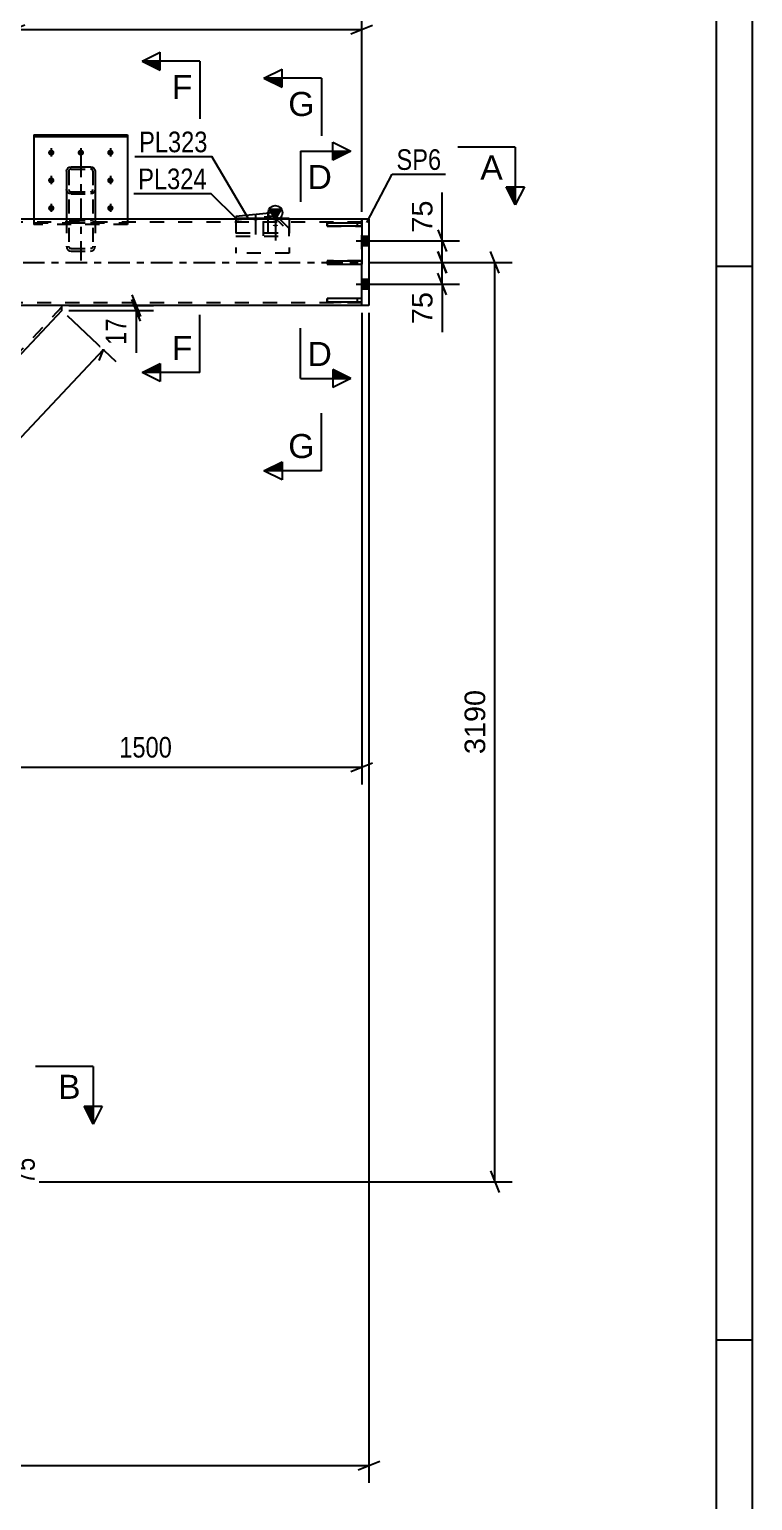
# Model space of a CAD drawing. Header units: millimetres. Extents: x -83 to 758, y -448 to 146.
# Drawn here: x 657.9 to 758.3, y -171.9 to 32.3 of the extents above; entities that cross this region are included whole.
import ezdxf

# ---------------------------------------------------------------- set-up
doc = ezdxf.new("R2010")
doc.units = ezdxf.units.MM
doc.linetypes.add('DXK_LINE_DOT2', pattern=[3.9198, 1.9599, -1.9599])
doc.linetypes.add('DXK_LINE_DOT3', pattern=[5.9187, 2.979, -0.9799, 0.9799, -0.9799])
doc.styles.add('Arial', font='ARIAL.TTF', dxfattribs={"height": 0.2})
doc.styles.add('Arial Narrow', font='ARIALN.TTF', dxfattribs={"height": 0.2})

# ---------------------------------------------------------------- blocks, each defined once
blk = doc.blocks.new('Unknown-761555509-1163')
at = {"color": 5, "linetype": 'Continuous'}
for p, q in [((758.25, -447.59), (758.25, 146.41)), ((753.25, -442.59), (753.25, 141.41)), ((758.25, -0.59), (753.25, -0.59)), ((758.25, -149.59), (753.25, -149.59))]:
    blk.add_line(p, q, dxfattribs=at)
blk = doc.blocks.new('Part-761555509-3544 - 3427')
at = {"color": 7, "linetype": 'DXK_LINE_DOT3'}
blk.add_line((665, 14.8), (665, 0.28), dxfattribs=at)
at = {"color": 2, "linetype": 'Continuous'}
for p, q in [((663, 12.66), (663.05, 12.89)), ((663, 12.66), (663, 6)), ((663.05, 12.89), (663.19, 13.09)), ((663.19, 13.09), (663.39, 13.22)), ((663.39, 13.22), (663.64, 13.26)), ((663.64, 13.26), (666.36, 13.26)), ((666.36, 13.26), (666.6, 13.22)), ((666.6, 13.22), (666.81, 13.09)), ((666.81, 13.09), (666.95, 12.89)), ((666.95, 12.89), (667, 12.66)), ((667, 12.66), (667, 6))]:
    blk.add_line(p, q, dxfattribs=at)
at = {"color": 7, "linetype": 'DXK_LINE_DOT2'}
for p, q in [((663.34, 12.78), (663.32, 12.66)), ((663.32, 12.66), (663.32, 2.25)), ((663.41, 12.87), (663.34, 12.78)), ((663.52, 12.94), (663.41, 12.87)), ((663.64, 12.96), (663.52, 12.94)), ((663.64, 12.96), (666.36, 12.96)), ((666.48, 12.94), (666.36, 12.96)), ((666.59, 12.87), (666.48, 12.94)), ((666.65, 12.78), (666.59, 12.87)), ((666.68, 12.66), (666.65, 12.78)), ((666.68, 12.66), (666.68, 2.25)), ((663.05, 9.88), (663, 10.11)), ((663.19, 9.68), (663.05, 9.88)), ((663.39, 9.55), (663.19, 9.68)), ((663.32, 10.11), (663.34, 9.99)), ((663.34, 9.99), (663.41, 9.89)), ((663.64, 9.5), (663.39, 9.55)), ((663.41, 9.89), (663.52, 9.83)), ((663.52, 9.83), (663.64, 9.81)), ((663.64, 9.81), (666.36, 9.81)), ((663.64, 9.5), (666.36, 9.5)), ((666.36, 9.81), (666.48, 9.83)), ((666.6, 9.55), (666.36, 9.5)), ((666.48, 9.83), (666.59, 9.89)), ((666.59, 9.89), (666.6, 9.92)), ((666.6, 9.92), (666.65, 9.99)), ((666.81, 9.68), (666.6, 9.55)), ((666.65, 9.99), (666.68, 10.11)), ((666.95, 9.88), (666.81, 9.68)), ((667, 10.11), (666.95, 9.88)), ((663, 6), (663, 2.25)), ((663.05, 5.41), (663, 5.15)), ((663.32, 5.15), (663.34, 5.28)), ((663.64, 5.83), (663.39, 5.77)), ((663.52, 5.46), (663.64, 5.49)), ((663.64, 5.83), (666.36, 5.83)), ((663.64, 5.49), (666.36, 5.49)), ((666.6, 5.77), (666.36, 5.83)), ((666.36, 5.49), (666.48, 5.46)), ((666.65, 5.28), (666.68, 5.15)), ((667, 5.15), (666.95, 5.41)), ((667, 6), (667, 2.25)), ((663, 2.25), (663.05, 1.99)), ((663.34, 2.12), (663.32, 2.25)), ((666.68, 2.25), (666.65, 2.12)), ((666.95, 1.99), (667, 2.25)), ((663.39, 1.62), (663.64, 1.57)), ((663.64, 1.91), (663.52, 1.94)), ((663.64, 1.91), (666.36, 1.91)), ((663.64, 1.57), (666.36, 1.57)), ((666.48, 1.94), (666.36, 1.91)), ((666.36, 1.57), (666.6, 1.62))]:
    blk.add_line(p, q, dxfattribs=at)
for centre, radius, start, end in [((663.65, 5.16), 0.331, 114.32, 159.2417), ((666.35, 5.16), 0.331, 20.7583, 65.68), ((666.33, 5.17), 0.662, 20.7583, 65.68), ((663.65, 2.24), 0.331, 200.7583, 245.68), ((666.35, 2.24), 0.331, 294.32, 339.2417), ((663.67, 2.22), 0.662, 200.7583, 245.68), ((666.33, 2.22), 0.662, 294.32, 339.2417)]:
    blk.add_arc(centre, radius, start, end, dxfattribs=at)
blk = doc.blocks.new('Bolt-761555509-3435 - 3427')
at = {"linetype": 'Continuous'}
for points in [[(660.9, 15.65), (660.99, 15.64), (661.08, 15.61), (661.16, 15.57), (661.23, 15.51), (661.28, 15.44), (661.32, 15.36), (661.34, 15.28), (661.34, 15.19), (661.32, 15.11), (661.28, 15.03), (661.23, 14.96), (661.16, 14.9), (661.08, 14.86), (660.99, 14.83), (660.9, 14.82), (660.81, 14.83), (660.72, 14.86), (660.64, 14.9), (660.57, 14.96), (660.52, 15.03), (660.48, 15.11), (660.46, 15.19), (660.46, 15.28), (660.48, 15.36), (660.52, 15.44), (660.57, 15.51), (660.64, 15.57), (660.72, 15.61), (660.81, 15.64)], [(665, 15.65), (665.09, 15.64), (665.18, 15.61), (665.26, 15.57), (665.33, 15.51), (665.38, 15.44), (665.42, 15.36), (665.44, 15.28), (665.44, 15.19), (665.42, 15.11), (665.38, 15.03), (665.33, 14.96), (665.26, 14.9), (665.18, 14.86), (665.09, 14.83), (665, 14.82), (664.91, 14.83), (664.82, 14.86), (664.74, 14.9), (664.67, 14.96), (664.62, 15.03), (664.58, 15.11), (664.56, 15.19), (664.56, 15.28), (664.58, 15.36), (664.62, 15.44), (664.67, 15.51), (664.74, 15.57), (664.82, 15.61), (664.91, 15.64)], [(669.1, 15.65), (669.19, 15.64), (669.28, 15.61), (669.36, 15.57), (669.43, 15.51), (669.48, 15.44), (669.52, 15.36), (669.54, 15.28), (669.54, 15.19), (669.52, 15.11), (669.48, 15.03), (669.43, 14.96), (669.36, 14.9), (669.28, 14.86), (669.19, 14.83), (669.1, 14.82), (669.01, 14.83), (668.92, 14.86), (668.84, 14.9), (668.77, 14.96), (668.72, 15.03), (668.68, 15.11), (668.66, 15.19), (668.66, 15.28), (668.68, 15.36), (668.72, 15.44), (668.77, 15.51), (668.84, 15.57), (668.92, 15.61), (669.01, 15.64)], [(660.9, 11.8), (660.99, 11.79), (661.08, 11.76), (661.16, 11.72), (661.23, 11.66), (661.28, 11.59), (661.32, 11.51), (661.34, 11.43), (661.34, 11.34), (661.32, 11.26), (661.28, 11.18), (661.23, 11.11), (661.16, 11.05), (661.08, 11.01), (660.99, 10.98), (660.9, 10.97), (660.81, 10.98), (660.72, 11.01), (660.64, 11.05), (660.57, 11.11), (660.52, 11.18), (660.48, 11.26), (660.46, 11.34), (660.46, 11.43), (660.48, 11.51), (660.52, 11.59), (660.57, 11.66), (660.64, 11.72), (660.72, 11.76), (660.81, 11.79)], [(669.1, 11.8), (669.19, 11.79), (669.28, 11.76), (669.36, 11.72), (669.43, 11.66), (669.48, 11.59), (669.52, 11.51), (669.54, 11.43), (669.54, 11.34), (669.52, 11.26), (669.48, 11.18), (669.43, 11.11), (669.36, 11.05), (669.28, 11.01), (669.19, 10.98), (669.1, 10.97), (669.01, 10.98), (668.92, 11.01), (668.84, 11.05), (668.77, 11.11), (668.72, 11.18), (668.68, 11.26), (668.66, 11.34), (668.66, 11.43), (668.68, 11.51), (668.72, 11.59), (668.77, 11.66), (668.84, 11.72), (668.92, 11.76), (669.01, 11.79)], [(660.9, 7.94), (660.99, 7.94), (661.08, 7.91), (661.16, 7.87), (661.23, 7.81), (661.28, 7.74), (661.32, 7.66), (661.34, 7.57), (661.34, 7.49), (661.32, 7.4), (661.28, 7.32), (661.23, 7.25), (661.16, 7.2), (661.08, 7.15), (660.99, 7.13), (660.9, 7.12), (660.81, 7.13), (660.72, 7.15), (660.64, 7.2), (660.57, 7.25), (660.52, 7.32), (660.48, 7.4), (660.46, 7.49), (660.46, 7.57), (660.48, 7.66), (660.52, 7.74), (660.57, 7.81), (660.64, 7.87), (660.72, 7.91), (660.81, 7.94)], [(669.1, 7.94), (669.19, 7.94), (669.28, 7.91), (669.36, 7.87), (669.43, 7.81), (669.48, 7.74), (669.52, 7.66), (669.54, 7.57), (669.54, 7.49), (669.52, 7.4), (669.48, 7.32), (669.43, 7.25), (669.36, 7.2), (669.28, 7.15), (669.19, 7.13), (669.1, 7.12), (669.01, 7.13), (668.92, 7.15), (668.84, 7.2), (668.77, 7.25), (668.72, 7.32), (668.68, 7.4), (668.66, 7.49), (668.66, 7.57), (668.68, 7.66), (668.72, 7.74), (668.77, 7.81), (668.84, 7.87), (668.92, 7.91), (669.01, 7.94)]]:
    blk.add_hatch(color=1, dxfattribs=at).paths.add_polyline_path(points)
at = {"color": 1, "linetype": 'Continuous'}
for p, q in [((660.9, 15.85), (660.9, 14.72)), ((665, 15.85), (665, 14.72)), ((669.1, 15.85), (669.1, 14.72)), ((660.9, 12), (660.9, 10.86)), ((669.1, 12), (669.1, 10.86)), ((660.9, 8.15), (660.9, 7.01)), ((669.1, 8.15), (669.1, 7.01))]:
    blk.add_line(p, q, dxfattribs=at)
at = {"color": 1, "linetype": 'DXK_LINE_DOT2'}
blk.add_line((665, 8.15), (665, 7.01), dxfattribs=at)
blk = doc.blocks.new('Part-761555509-3462 - 3427')
at = {"color": 2, "linetype": 'Continuous'}
for p, q in [((699.2, 0.24), (704, 0.24)), ((699.2, 0.24), (699.2, -0.24)), ((704, 0.24), (704, -0.24)), ((699.2, -0.24), (704, -0.24))]:
    blk.add_line(p, q, dxfattribs=at)
at = {"color": 7, "linetype": 'DXK_LINE_DOT2'}
blk.add_line((703.4, -0.24), (703.4, 0.24), dxfattribs=at)
blk = doc.blocks.new('Part-761555509-3463 - 3427')
at = {"color": 2, "linetype": 'Continuous'}
for p, q in [((699.2, 5.5), (704, 5.5)), ((699.2, 5.02), (699.2, 5.5)), ((704, 5.02), (699.2, 5.02)), ((704, 5.5), (704, 5.02))]:
    blk.add_line(p, q, dxfattribs=at)
at = {"color": 7, "linetype": 'DXK_LINE_DOT2'}
blk.add_line((703.4, 5.02), (703.4, 5.5), dxfattribs=at)
blk = doc.blocks.new('Part-761555509-3464 - 3427')
at = {"color": 2, "linetype": 'Continuous'}
for p, q in [((699.2, -5.5), (699.2, -5.02)), ((704, -5.02), (699.2, -5.02)), ((704, -5.5), (699.2, -5.5)), ((704, -5.5), (704, -5.02))]:
    blk.add_line(p, q, dxfattribs=at)
at = {"color": 7, "linetype": 'DXK_LINE_DOT2'}
blk.add_line((703.4, -5.5), (703.4, -5.02), dxfattribs=at)
blk = doc.blocks.new('Part-761555509-3465 - 3427')
at = {"color": 7, "linetype": 'DXK_LINE_DOT2'}
for p, q in [((704, 0.24), (699.2, 0.24)), ((699.2, 0.24), (699.2, -0.24)), ((703.4, -0.24), (703.4, 0.24)), ((704, -0.24), (704, 0.24)), ((699.2, -0.24), (704, -0.24))]:
    blk.add_line(p, q, dxfattribs=at)
blk = doc.blocks.new('Part-761555509-3466 - 3427')
at = {"color": 7, "linetype": 'DXK_LINE_DOT2'}
for p, q in [((704, 5.5), (699.2, 5.5)), ((699.2, 5.5), (699.2, 5.02)), ((699.2, 5.02), (704, 5.02)), ((703.4, 5.02), (703.4, 5.5)), ((704, 5.02), (704, 5.5))]:
    blk.add_line(p, q, dxfattribs=at)
blk = doc.blocks.new('Part-761555509-3467 - 3427')
at = {"color": 7, "linetype": 'DXK_LINE_DOT2'}
for p, q in [((704, -5.02), (699.2, -5.02)), ((699.2, -5.02), (699.2, -5.5)), ((699.2, -5.5), (704, -5.5)), ((703.4, -5.5), (703.4, -5.02)), ((704, -5.5), (704, -5.02))]:
    blk.add_line(p, q, dxfattribs=at)
blk = doc.blocks.new('Part-761555509-3587 - 3427')
at = {"color": 2, "linetype": 'Continuous'}
for p, q in [((658.5, 17.71), (671.5, 17.71)), ((658.5, 17.71), (658.5, 6)), ((658.5, 17.49), (671.5, 17.49)), ((671.5, 17.71), (671.5, 6))]:
    blk.add_line(p, q, dxfattribs=at)
at = {"color": 7, "linetype": 'DXK_LINE_DOT2'}
for p, q in [((658.5, 6), (658.5, 5.28)), ((658.5, 5.49), (671.5, 5.49)), ((671.5, 5.28), (658.5, 5.28)), ((671.5, 6), (671.5, 5.28))]:
    blk.add_line(p, q, dxfattribs=at)
blk = doc.blocks.new('Part-761555509-3478 - 3427')
at = {"linetype": 'Continuous'}
blk.add_hatch(color=2, dxfattribs=at).paths.add_polyline_path([(692, 6), (691.2, 7.4), (692.8, 7.4)])
at = {"color": 2, "linetype": 'Continuous'}
for p, q in [((692, 6), (691.2, 7.4)), ((691.2, 7.4), (692.8, 7.4)), ((692.8, 7.4), (692, 6)), ((704, 6), (0, 6)), ((704, -6), (182.6, -6))]:
    blk.add_line(p, q, dxfattribs=at)
at = {"color": 7, "linetype": 'DXK_LINE_DOT2'}
for p, q in [((704, 5.6), (0, 5.6)), ((704, -6), (704, 6)), ((704, -5.6), (0, -5.6)), ((704, -6), (67.4, -6))]:
    blk.add_line(p, q, dxfattribs=at)
at = {"color": 7, "linetype": 'DXK_LINE_DOT3'}
blk.add_line((0, 0), (704, 0), dxfattribs=at)
at = {"color": 2, "linetype": 'Continuous'}
blk.add_circle((692, 6.9), 1, dxfattribs=at)
blk = doc.blocks.new('Bolt-761555509-3488 - 3427')
at = {"linetype": 'Continuous'}
for points in [[(690.94, 6.04), (690.87, 6.04), (690.8, 6.05), (690.73, 6.06), (690.68, 6.08), (690.63, 6.1), (690.6, 6.12), (690.58, 6.15), (690.58, 6.17), (690.6, 6.2), (690.63, 6.22), (690.68, 6.24), (690.73, 6.26), (690.8, 6.27), (690.87, 6.28), (690.94, 6.28), (691.02, 6.28), (691.09, 6.27), (691.15, 6.26), (691.21, 6.24), (691.25, 6.22), (691.29, 6.2), (691.3, 6.17), (691.3, 6.15), (691.29, 6.12), (691.25, 6.1), (691.21, 6.08), (691.15, 6.06), (691.09, 6.05), (691.02, 6.04)], [(689.25, 5.83), (689.17, 5.83), (689.1, 5.84), (689.03, 5.85), (688.98, 5.87), (688.93, 5.89), (688.9, 5.92), (688.89, 5.94), (688.89, 5.97), (688.9, 5.99), (688.93, 6.02), (688.98, 6.04), (689.03, 6.05), (689.1, 6.07), (689.17, 6.07), (689.25, 6.08), (689.32, 6.07), (689.39, 6.07), (689.46, 6.05), (689.51, 6.04), (689.56, 6.02), (689.59, 5.99), (689.6, 5.97), (689.6, 5.94), (689.59, 5.92), (689.56, 5.89), (689.51, 5.87), (689.46, 5.85), (689.39, 5.84), (689.32, 5.83)], [(692.01, 5.01), (691.94, 5.01), (691.87, 5.02), (691.8, 5.03), (691.75, 5.05), (691.7, 5.07), (691.67, 5.09), (691.65, 5.12), (691.65, 5.14), (691.67, 5.17), (691.7, 5.19), (691.75, 5.21), (691.8, 5.23), (691.87, 5.24), (691.94, 5.25), (692.01, 5.25), (692.09, 5.25), (692.16, 5.24), (692.22, 5.23), (692.28, 5.21), (692.32, 5.19), (692.36, 5.17), (692.37, 5.14), (692.37, 5.12), (692.36, 5.09), (692.32, 5.07), (692.28, 5.05), (692.22, 5.03), (692.16, 5.02), (692.09, 5.01)]]:
    blk.add_hatch(color=1, dxfattribs=at).paths.add_polyline_path(points)
at = {"color": 1, "linetype": 'Continuous'}
for p, q in [((689.25, 6.71), (689.25, 3.89)), ((690.94, 6.91), (690.94, 4.09)), ((692.01, 5.88), (692.01, 3.06))]:
    blk.add_line(p, q, dxfattribs=at)
at = {"color": 1, "linetype": 'DXK_LINE_DOT2'}
blk.add_line((690.32, 5.67), (690.32, 2.86), dxfattribs=at)
blk = doc.blocks.new('Bolt-761555509-3489 - 3427')
at = {"linetype": 'Continuous'}
for points in [[(704, 3.66), (704, 2.34), (705, 2.34), (705, 3.66)], [(704, 3.66), (704, 2.34), (705, 2.34), (705, 3.66)], [(704, -2.34), (704, -3.66), (705, -3.66), (705, -2.34)], [(704, -2.34), (704, -3.66), (705, -3.66), (705, -2.34)]]:
    blk.add_hatch(color=1, dxfattribs=at).paths.add_polyline_path(points)
at = {"color": 1, "linetype": 'Continuous'}
for p, q in [((703.24, 3), (708, 3)), ((703.24, 3), (708, 3)), ((704, 3.66), (705, 3.66)), ((704, 3.66), (705, 3.66)), ((704, 2.34), (705, 2.34)), ((704, 2.34), (705, 2.34)), ((703.24, -3), (708, -3)), ((703.24, -3), (708, -3)), ((704, -2.34), (705, -2.34)), ((704, -2.34), (705, -2.34)), ((704, -3.66), (705, -3.66)), ((704, -3.66), (705, -3.66))]:
    blk.add_line(p, q, dxfattribs=at)
blk = doc.blocks.new('Part-761555509-3680 - 3427')
at = {"color": 2, "linetype": 'Continuous'}
for p, q in [((704, 6), (704, 5.5)), ((705, 6), (704, 6)), ((704, 5.02), (704, 0.24)), ((705, 6), (705, -6)), ((704, -5.02), (704, -0.24)), ((704, -6), (704, -5.5)), ((705, -6), (704, -6))]:
    blk.add_line(p, q, dxfattribs=at)
at = {"color": 7, "linetype": 'DXK_LINE_DOT2'}
for p, q in [((704, 6), (704, -0.24)), ((704, 5.5), (704, 5.02)), ((704, -0.24), (704, 0.24)), ((704, -5.5), (704, -5.02))]:
    blk.add_line(p, q, dxfattribs=at)
blk = doc.blocks.new('Part-761555509-3717 - 3427')
at = {"color": 7, "linetype": 'DXK_LINE_DOT2'}
for p, q in [((656.17, -6), (547.64, -121.41)), ((662.36, -6), (655.73, -6)), ((662.36, -6.19), (553.83, -121.6)), ((605, -59.95), (601.38, -63.8)), ((554.27, -121.6), (547.64, -121.6))]:
    blk.add_line(p, q, dxfattribs=at)
at = {"color": 2, "linetype": 'Continuous'}
for p, q in [((655.73, -6), (605, -59.95)), ((662.36, -6.66), (662.36, -6)), ((662.36, -6.66), (554.27, -121.6)), ((601.38, -63.8), (547.64, -120.94)), ((547.64, -121.6), (547.64, -120.94))]:
    blk.add_line(p, q, dxfattribs=at)
blk = doc.blocks.new('Part-761555509-3797 - 3427')
at = {"color": 2, "linetype": 'Continuous'}
for p, q in [((686.54, 6.08), (686.54, 6)), ((693.93, 6.08), (686.54, 6.08)), ((693.93, 6), (693.93, 6.08))]:
    blk.add_line(p, q, dxfattribs=at)
at = {"color": 7, "linetype": 'DXK_LINE_DOT2'}
for p, q in [((686.54, 6), (686.54, 1.28)), ((693.93, 6), (693.93, 1.28)), ((693.93, 1.28), (686.54, 1.28))]:
    blk.add_line(p, q, dxfattribs=at)
blk = doc.blocks.new('Part-761555509-3816 - 3427')
at = {"color": 2, "linetype": 'Continuous'}
for p, q in [((691.66, 6.9), (686.54, 6.39)), ((686.54, 6.39), (686.54, 6.08)), ((692.51, 6.08), (691.66, 6.9))]:
    blk.add_line(p, q, dxfattribs=at)
at = {"color": 7, "linetype": 'DXK_LINE_DOT2'}
for p, q in [((686.54, 5.93), (691.66, 6.45)), ((691.66, 6.9), (691.66, 6.45)), ((691.66, 6.45), (693.93, 4.26)), ((686.54, 6.08), (686.54, 3.64)), ((686.54, 4.09), (693.93, 4.09)), ((693.93, 4.71), (692.51, 6.08)), ((693.93, 3.64), (693.93, 4.71)), ((686.54, 3.64), (693.93, 3.64))]:
    blk.add_line(p, q, dxfattribs=at)
blk = doc.blocks.new('StraightDimension-761555509-8364 - 3427')
at = {"color": 7, "linetype": 'Continuous'}
for p, q in [((714.57, 4.5), (715.77, 1.5)), ((706, 3), (717.57, 3)), ((715.17, 0), (715.17, 3)), ((715.77, -1.5), (714.57, 1.5)), ((705, 0), (717.57, 0))]:
    blk.add_line(p, q, dxfattribs=at)
at = {"color": 0}
blk.add_wipeout([(714.42, 9.17), (710.22, 9.17), (710.22, 3.52), (714.42, 3.52)], dxfattribs=at)
at = {"color": 7, "linetype": 'Continuous'}
blk.add_line((715.17, 3), (715.17, 9.7), dxfattribs=at)
blk.add_line((715.17, 3), (715.17, 9.7), dxfattribs=at)
at = {"color": 3, "style": 'Arial'}
blk.add_text('75', height=2.865, rotation=90.0002, dxfattribs=at).set_placement((713.82, 4.13))
blk = doc.blocks.new('StraightDimension-761555509-6618 - 3427')
at = {"color": 7, "linetype": 'Continuous'}
for p, q in [((655.73, -5), (655.73, 42.78)), ((704, 7), (704, 42.78)), ((657.23, 32.94), (654.23, 31.74)), ((702.5, 31.74), (705.5, 32.94)), ((655.73, 32.34), (704, 32.34))]:
    blk.add_line(p, q, dxfattribs=at)
at = {"color": 0, "linetype": 'Continuous'}
blk.add_wipeout([(703.4, 43.38), (699.2, 43.38), (699.2, 33.04), (703.4, 33.04)], dxfattribs=at)
at = {"color": 0}
blk.add_wipeout([(684.12, 33.09), (684.12, 37.29), (675.61, 37.29), (675.61, 33.09)], dxfattribs=at)
at = {"color": 3, "linetype": 'Continuous', "style": 'Arial Narrow'}
blk.add_text('17600', height=2.863, rotation=90.0002, dxfattribs=at).set_placement((702.8, 33.64))
at = {"color": 3, "style": 'Arial Narrow'}
blk.add_text('1207', height=2.863, dxfattribs=at).set_placement((676.21, 33.69))
blk = doc.blocks.new('StraightDimension-761555509-8344 - 3427')
at = {"color": 7, "linetype": 'Continuous'}
for p, q in [((723.09, -1.5), (721.89, 1.5)), ((705, 0), (724.89, 0)), ((722.49, -127.6), (722.49, 0)), ((721.89, -126.1), (723.09, -129.1)), ((645, -127.6), (724.89, -127.6))]:
    blk.add_line(p, q, dxfattribs=at)
at = {"color": 0}
blk.add_wipeout([(721.74, -58.75), (717.54, -58.75), (717.54, -68.85), (721.74, -68.85)], dxfattribs=at)
at = {"color": 3, "style": 'Arial'}
blk.add_text('3190', height=2.865, rotation=90.0002, dxfattribs=at).set_placement((721.14, -68.25))
blk = doc.blocks.new('StraightDimension-761555509-4829 - 3427')
at = {"color": 7, "linetype": 'Continuous'}
for p, q in [((663.09, -7.35), (669.88, -13.74)), ((560.04, -127.03), (668.14, -12.09)), ((667.55, -13.6), (668.73, -10.59)), ((555, -122.29), (561.79, -128.68)), ((560.63, -125.53), (559.45, -128.54))]:
    blk.add_line(p, q, dxfattribs=at)
at = {"color": 0}
blk.add_wipeout([(616.46, -65.95), (613.4, -63.07), (607.57, -69.27), (610.63, -72.15)], dxfattribs=at)
at = {"color": 3, "style": 'Arial Narrow'}
blk.add_text('3945', height=2.863, rotation=46.7591, dxfattribs=at).set_placement((610.6, -71.3))
blk = doc.blocks.new('StraightDimension-761555509-4529 - 3427')
at = {"color": 7, "linetype": 'Continuous'}
for p, q in [((704, -7), (704, -72.48)), ((644, -120.6), (644, -67.23)), ((645.5, -69.48), (642.5, -70.68)), ((644, -70.08), (704, -70.08)), ((702.5, -70.68), (705.5, -69.48))]:
    blk.add_line(p, q, dxfattribs=at)
at = {"color": 0}
blk.add_wipeout([(678.26, -69.33), (678.26, -65.13), (669.74, -65.13), (669.74, -69.33)], dxfattribs=at)
at = {"color": 3, "style": 'Arial Narrow'}
blk.add_text('1500', height=2.863, dxfattribs=at).set_placement((670.34, -68.73))
blk = doc.blocks.new('StraightDimension-761555509-8391 - 3427')
at = {"color": 7, "linetype": 'Continuous'}
for p, q in [((705, -7), (705, -169.38)), ((-25, -166.98), (705, -166.98)), ((703.5, -167.58), (706.5, -166.38))]:
    blk.add_line(p, q, dxfattribs=at)
blk = doc.blocks.new('StraightDimension-761555509-4000 - 3427')
at = {"color": 7, "linetype": 'Continuous'}
for p, q in [((663.36, -6), (675.07, -6)), ((672.07, -4.5), (673.27, -7.5)), ((673.27, -8.16), (672.07, -5.16)), ((672.67, -6.66), (672.67, -6)), ((663.36, -6.66), (675.07, -6.66))]:
    blk.add_line(p, q, dxfattribs=at)
at = {"color": 0}
blk.add_wipeout([(671.92, -7.19), (667.72, -7.19), (667.72, -12.04), (671.92, -12.04)], dxfattribs=at)
at = {"color": 7, "linetype": 'Continuous'}
blk.add_line((672.67, -6.66), (672.67, -12.57), dxfattribs=at)
blk.add_line((672.67, -6.66), (672.67, -12.57), dxfattribs=at)
at = {"color": 3, "style": 'Arial Narrow'}
blk.add_text('17', height=2.863, rotation=90.0002, dxfattribs=at).set_placement((671.32, -11.44))
blk = doc.blocks.new('StraightDimension-761555509-4498 - 3427')
at = {"color": 7, "linetype": 'Continuous'}
for p, q in [((653.66, -123.1), (654.86, -126.1)), ((646, -124.6), (657.11, -124.6)), ((654.86, -129.1), (653.66, -126.1)), ((654.26, -127.6), (654.26, -124.6)), ((646, -127.6), (657.11, -127.6))]:
    blk.add_line(p, q, dxfattribs=at)
at = {"color": 0}
blk.add_wipeout([(659.21, -123.67), (655.01, -123.67), (655.01, -128.53), (659.21, -128.53)], dxfattribs=at)
at = {"color": 3, "style": 'Arial Narrow'}
blk.add_text('75', height=2.863, rotation=90.0002, dxfattribs=at).set_placement((658.61, -127.93))
blk = doc.blocks.new('StraightDimension-761555509-8365 - 3427')
at = {"color": 7, "linetype": 'Continuous'}
for p, q in [((714.57, 1.5), (715.77, -1.5)), ((705, 0), (717.57, 0)), ((715.77, -4.5), (714.57, -1.5)), ((715.17, -3), (715.17, 0)), ((706, -3), (717.57, -3))]:
    blk.add_line(p, q, dxfattribs=at)
at = {"color": 0}
blk.add_wipeout([(714.42, -3.53), (710.22, -3.53), (710.22, -9.17), (714.42, -9.17)], dxfattribs=at)
at = {"color": 7, "linetype": 'Continuous'}
blk.add_line((715.17, -3), (715.17, -9.7), dxfattribs=at)
blk.add_line((715.17, -3), (715.17, -9.7), dxfattribs=at)
at = {"color": 3, "style": 'Arial'}
blk.add_text('75', height=2.865, rotation=90.0002, dxfattribs=at).set_placement((713.82, -8.57))
blk = doc.blocks.new('Mark-761555509-3812 - 3427')
at = {"color": 0}
blk.add_wipeout([(682.59, 15.29), (682.59, 18.29), (673.09, 18.29), (673.09, 15.29)], dxfattribs=at)
blk.add_wipeout([(682.59, 15.29), (682.59, 18.29), (673.09, 18.29), (673.09, 15.29)], dxfattribs=at)
at = {"color": 30, "linetype": 'Continuous'}
for p in [(672.49, 14.69), (688.24, 6.14)]:
    blk.add_line(p, (683.19, 14.69), dxfattribs=at)
at = {"color": 3, "style": 'Arial Narrow'}
blk.add_text('PL323', height=2.863, dxfattribs=at).set_placement((673.09, 15.29))
blk = doc.blocks.new('Mark-761555509-3676 - 3427')
at = {"color": 0}
blk.add_wipeout([(715.03, 12.84), (715.03, 15.84), (708.82, 15.84), (708.82, 12.84)], dxfattribs=at)
blk.add_wipeout([(715.03, 12.84), (715.03, 15.84), (708.82, 15.84), (708.82, 12.84)], dxfattribs=at)
at = {"color": 30, "linetype": 'Continuous'}
for p, q in [((704.7, 5.54), (708.22, 12.24)), ((708.22, 12.24), (715.63, 12.24))]:
    blk.add_line(p, q, dxfattribs=at)
at = {"color": 3, "style": 'Arial Narrow'}
blk.add_text('SP6', height=2.863, dxfattribs=at).set_placement((708.82, 12.84))
blk = doc.blocks.new('Mark-761555509-3793 - 3427')
at = {"color": 0}
blk.add_wipeout([(682.47, 10.16), (682.47, 13.16), (672.97, 13.16), (672.97, 10.16)], dxfattribs=at)
blk.add_wipeout([(682.47, 10.16), (682.47, 13.16), (672.97, 13.16), (672.97, 10.16)], dxfattribs=at)
at = {"color": 30, "linetype": 'Continuous'}
for p in [(672.37, 9.56), (686.61, 6.03)]:
    blk.add_line(p, (683.07, 9.56), dxfattribs=at)
at = {"color": 3, "style": 'Arial Narrow'}
blk.add_text('PL324', height=2.863, dxfattribs=at).set_placement((672.97, 10.16))
blk = doc.blocks.new('SectionMark-761555509-4946 - 3427')
at = {"color": 6, "linetype": 'Continuous'}
for p, q in [((690.43, 25.57), (692.93, 26.82)), ((698.43, 25.57), (690.43, 25.57)), ((698.43, -28.91), (690.43, -28.91)), ((692.93, -30.16), (690.43, -28.91))]:
    blk.add_line(p, q, dxfattribs=at)
at = {"color": 0, "linetype": 'Continuous'}
for points in [[(697.43, 20.32), (697.43, 23.82), (693.8, 23.82), (693.8, 20.32)], [(697.43, -27.16), (697.43, -23.66), (693.8, -23.66), (693.8, -27.16)]]:
    blk.add_wipeout(points, dxfattribs=at)
at = {"linetype": 'Continuous'}
for points in [[(692.93, 25.57), (692.93, 24.32), (690.43, 25.57)], [(692.93, -27.66), (692.93, -28.91), (690.43, -28.91)]]:
    blk.add_hatch(color=6, dxfattribs=at).paths.add_polyline_path(points)
at = {"color": 6, "linetype": 'Continuous'}
for p, q in [((692.93, 24.32), (692.93, 26.82)), ((690.43, 25.57), (692.93, 24.32)), ((698.43, 25.57), (698.43, 17.57)), ((698.43, -28.91), (698.43, -20.91)), ((690.43, -28.91), (692.93, -27.66)), ((692.93, -27.66), (692.93, -30.16))]:
    blk.add_line(p, q, dxfattribs=at)
at = {"color": 3, "linetype": 'Continuous', "style": 'Arial'}
for p in [(693.8, 20.32), (693.8, -27.16)]:
    blk.add_text('G', height=3.34, dxfattribs=at).set_placement(p)
blk = doc.blocks.new('SectionMark-761555509-4964 - 3427')
at = {"color": 6, "linetype": 'Continuous'}
for p in [(725.32, 16), (726.57, 10.5)]:
    blk.add_line(p, (725.32, 8), dxfattribs=at)
at = {"color": 0, "linetype": 'Continuous'}
blk.add_wipeout([(723.57, 11.5), (723.57, 15), (720.46, 15), (720.46, 11.5)], dxfattribs=at)
at = {"linetype": 'Continuous'}
blk.add_hatch(color=6, dxfattribs=at).paths.add_polyline_path([(724.07, 10.5), (725.32, 10.5), (725.32, 8)])
at = {"color": 6, "linetype": 'Continuous'}
for p, q in [((725.32, 16), (717.32, 16)), ((724.07, 10.5), (726.57, 10.5)), ((725.32, 8), (724.07, 10.5))]:
    blk.add_line(p, q, dxfattribs=at)
at = {"color": 3, "linetype": 'Continuous', "style": 'Arial'}
blk.add_text('A', height=3.34, dxfattribs=at).set_placement((720.46, 11.5))
blk = doc.blocks.new('SectionMark-761555509-4966 - 3427')
at = {"color": 6, "linetype": 'Continuous'}
for p, q in [((699.98, 16.68), (702.48, 15.43)), ((695.48, 15.43), (702.48, 15.43)), ((695.48, -16.13), (702.48, -16.13)), ((702.48, -16.13), (699.98, -17.38))]:
    blk.add_line(p, q, dxfattribs=at)
at = {"color": 0, "linetype": 'Continuous'}
for points in [[(699.85, 10.18), (699.85, 13.68), (696.48, 13.68), (696.48, 10.18)], [(699.85, -14.38), (699.85, -10.88), (696.48, -10.88), (696.48, -14.38)]]:
    blk.add_wipeout(points, dxfattribs=at)
at = {"linetype": 'Continuous'}
for points in [[(699.98, 14.18), (699.98, 15.43), (702.48, 15.43)], [(699.98, -16.13), (699.98, -14.88), (702.48, -16.13)]]:
    blk.add_hatch(color=6, dxfattribs=at).paths.add_polyline_path(points)
at = {"color": 6, "linetype": 'Continuous'}
for p, q in [((699.98, 14.18), (699.98, 16.68)), ((695.48, 15.43), (695.48, 8.43)), ((702.48, 15.43), (699.98, 14.18)), ((695.48, -16.13), (695.48, -9.13)), ((702.48, -16.13), (699.98, -14.88)), ((699.98, -14.88), (699.98, -17.38))]:
    blk.add_line(p, q, dxfattribs=at)
at = {"color": 3, "linetype": 'Continuous', "style": 'Arial'}
for p in [(696.48, 10.18), (696.48, -14.38)]:
    blk.add_text('D', height=3.34, dxfattribs=at).set_placement(p)
blk = doc.blocks.new('SectionMark-761555509-4968 - 3427')
at = {"color": 6, "linetype": 'Continuous'}
for p in [(666.71, -111.6), (667.96, -117.1)]:
    blk.add_line(p, (666.71, -119.6), dxfattribs=at)
at = {"color": 0, "linetype": 'Continuous'}
blk.add_wipeout([(664.96, -116.1), (664.96, -112.6), (661.85, -112.6), (661.85, -116.1)], dxfattribs=at)
at = {"linetype": 'Continuous'}
blk.add_hatch(color=6, dxfattribs=at).paths.add_polyline_path([(665.46, -117.1), (666.71, -117.1), (666.71, -119.6)])
at = {"color": 6, "linetype": 'Continuous'}
for p, q in [((666.71, -111.6), (658.71, -111.6)), ((665.46, -117.1), (667.96, -117.1)), ((666.71, -119.6), (665.46, -117.1))]:
    blk.add_line(p, q, dxfattribs=at)
at = {"color": 3, "linetype": 'Continuous', "style": 'Arial'}
blk.add_text('B', height=3.34, dxfattribs=at).set_placement((661.85, -116.1))
blk = doc.blocks.new('SectionMark-761555509-4972 - 3427')
at = {"linetype": 'Continuous'}
for points in [[(676, 27.91), (676, 26.66), (673.5, 27.91)], [(676, -14.04), (676, -15.29), (673.5, -15.29)]]:
    blk.add_hatch(color=6, dxfattribs=at).paths.add_polyline_path(points)
at = {"color": 6, "linetype": 'Continuous'}
for p, q in [((673.5, 27.91), (676, 29.16)), ((676, 26.66), (676, 29.16)), ((681.5, 27.91), (673.5, 27.91)), ((673.5, 27.91), (676, 26.66)), ((673.5, -15.29), (676, -14.04)), ((676, -14.04), (676, -16.54)), ((681.5, -15.29), (673.5, -15.29)), ((676, -16.54), (673.5, -15.29))]:
    blk.add_line(p, q, dxfattribs=at)
at = {"color": 0, "linetype": 'Continuous'}
for points in [[(680.5, 22.66), (680.5, 26.16), (677.65, 26.16), (677.65, 22.66)], [(680.5, -13.54), (680.5, -10.04), (677.65, -10.04), (677.65, -13.54)]]:
    blk.add_wipeout(points, dxfattribs=at)
at = {"color": 6, "linetype": 'Continuous'}
for p, q in [((681.5, 27.91), (681.5, 19.91)), ((681.5, -15.29), (681.5, -7.29))]:
    blk.add_line(p, q, dxfattribs=at)
at = {"color": 3, "linetype": 'Continuous', "style": 'Arial'}
for p in [(677.65, 22.66), (677.65, -13.54)]:
    blk.add_text('F', height=3.34, dxfattribs=at).set_placement(p)

msp = doc.modelspace()

# ---------------------------------------------------------------- block references
for name in ['Unknown-761555509-1163', 'Part-761555509-3587 - 3427', 'Bolt-761555509-3435 - 3427', 'Part-761555509-3544 - 3427', 'Part-761555509-3478 - 3427', 'Part-761555509-3816 - 3427', 'Bolt-761555509-3488 - 3427', 'Part-761555509-3797 - 3427', 'Part-761555509-3463 - 3427', 'Part-761555509-3466 - 3427', 'Part-761555509-3680 - 3427', 'Bolt-761555509-3489 - 3427', 'Part-761555509-3462 - 3427', 'Part-761555509-3465 - 3427', 'Part-761555509-3717 - 3427', 'Part-761555509-3464 - 3427', 'Part-761555509-3467 - 3427']:
    msp.add_blockref(name, (0, 0))

# ---------------------------------------------------------------- next in the draw order: block references
msp.add_blockref('StraightDimension-761555509-8364 - 3427', (0, 0))

# ---------------------------------------------------------------- next in the draw order: block references
msp.add_blockref('StraightDimension-761555509-6618 - 3427', (0, 0))

# ---------------------------------------------------------------- next in the draw order: block references
for name in ['Mark-761555509-3812 - 3427', 'Mark-761555509-3676 - 3427', 'StraightDimension-761555509-8344 - 3427']:
    msp.add_blockref(name, (0, 0))

# ---------------------------------------------------------------- next in the draw order: block references
for name in ['Mark-761555509-3793 - 3427', 'StraightDimension-761555509-4829 - 3427']:
    msp.add_blockref(name, (0, 0))

# ---------------------------------------------------------------- next in the draw order: block references
msp.add_blockref('StraightDimension-761555509-4529 - 3427', (0, 0))

# ---------------------------------------------------------------- next in the draw order: block references
msp.add_blockref('StraightDimension-761555509-8391 - 3427', (0, 0))

# ---------------------------------------------------------------- next in the draw order: block references
for name in ['SectionMark-761555509-4946 - 3427', 'StraightDimension-761555509-8365 - 3427', 'StraightDimension-761555509-4000 - 3427', 'SectionMark-761555509-4968 - 3427', 'StraightDimension-761555509-4498 - 3427']:
    msp.add_blockref(name, (0, 0))

# ---------------------------------------------------------------- next in the draw order: block references
msp.add_blockref('SectionMark-761555509-4964 - 3427', (0, 0))

# ---------------------------------------------------------------- next in the draw order: block references
for name in ['SectionMark-761555509-4972 - 3427', 'SectionMark-761555509-4966 - 3427']:
    msp.add_blockref(name, (0, 0))

doc.saveas('drawing.dxf')
